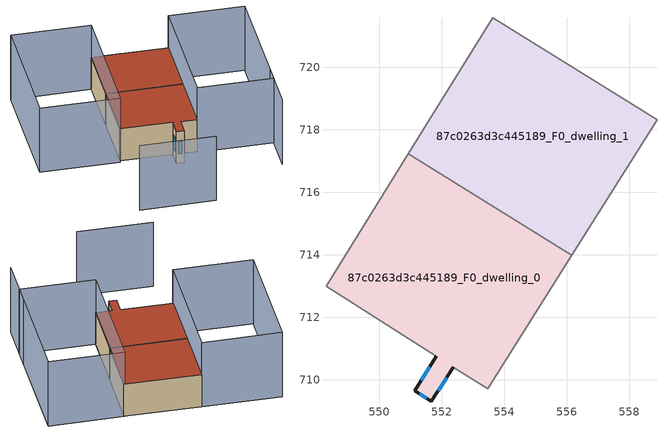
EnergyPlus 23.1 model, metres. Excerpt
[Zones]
87c0263d3c445189_F0_dwelling_0
 floor ground (EU_floor_Construction): 556.16,713.99 553.46,709.71 552.36,710.41 551.67,709.31 551.13,709.65 551.83,710.75 548.29,712.99 550.92,717.23 z0
 wall outside (EU_wall_Construction): 551.83,710.75 551.13,709.65 551.67,709.31 552.36,710.41 z0:3
 wall adiabatic (EU_wall_Construction): 550.92,717.23 548.29,712.99 551.83,710.75 / 552.36,710.41 553.46,709.71 556.16,713.99 z0:3
 wall to 87c0263d3c445189_F0_dwelling_1 (EU_wall_Construction): 556.15,713.99 550.92,717.23 z0:3
 window (EU_Window_Construction): 551.88,709.64 552.15,710.07 / 551.29,709.55 551.5,709.41 / 551.61,710.41 551.34,709.98 z0.91:2.09
 roof outside (EU_roof_Construction): 553.46,709.71 556.16,713.99 550.92,717.23 548.29,712.99 551.83,710.75 551.13,709.65 551.67,709.31 552.36,710.41 z3
87c0263d3c445189_F0_dwelling_1
 floor ground (EU_floor_Construction): 558.89,718.33 556.16,713.99 550.92,717.23 553.62,721.59 z0
 wall adiabatic (EU_wall_Construction): 556.16,713.99 558.89,718.33 553.62,721.59 550.92,717.23 z0:3
 roof outside (EU_roof_Construction): 556.16,713.99 558.89,718.33 553.62,721.59 550.92,717.23 z3
shading: 556.97,703.85 563.99,715.17 / 544.62,707.07 549.81,703.86 / 558.83,718.37 563.99,715.17 / 563.99,715.17 558.58,706.46 / 558.58,706.46 553.43,709.65 / 553.43,709.65 558.83,718.37 / 548.19,724.96 553.63,721.59 / 553.63,721.59 548.19,712.83 / 548.19,712.83 542.75,716.2 / 542.75,716.2 548.19,724.96 z0:6
[Building]
EU S2 Campaign: North Axis=0; Terrain=City; Solar Distribution=FullExterior
[Site:Location]
Montreal-Trudeau.Intl.AP: Latitude=45.4667; Longitude=-73.75; Time Zone=-5; Elevation=36
[SizingPeriod:WeatherFileDays]
AnnualSizingPeriod: Begin Month=1; Begin Day of Month=1; End Month=12; End Day of Month=31; Day of Week for Start Day=Monday; Use Weather File Daylight Saving Period=No; Use Weather File Rain and Snow Indicators=No
[MATERIAL]
EU_InternalMass_Material: Roughness=MediumRough; Thickness=0.1; Conductivity=1; Density=1800; Specific Heat=900; Thermal Absorptance=0.9; Solar Absorptance=0.7; Visible Absorptance=0.7
[MATERIAL:NOMASS] Roughness=MediumRough; Thermal Absorptance=0.9; Solar Absorptance=0.7; Visible Absorptance=0.7
Name | Thermal Resistance
EU_wall_NoMass | 2.85309
EU_roof_NoMass | 5.52444
EU_floor_NoMass | 1.91146
[WINDOWMATERIAL:SIMPLEGLAZINGSYSTEM]
EU_Window_SimpleGlazing: UFactor=2.833; Solar Heat Gain Coefficient=0.7; Visible Transmittance=0.7
[CONSTRUCTION]
EU_wall_Construction: EU_wall_NoMass
EU_roof_Construction: EU_roof_NoMass
EU_floor_Construction: EU_floor_NoMass
EU_Window_Construction: EU_Window_SimpleGlazing
EU_InternalMass_Construction: EU_InternalMass_Material
[ZONE] Type=1; Multiplier=1; Ceiling Height=autocalculate; Floor Area=autocalculate; Part of Total Floor Area=Yes
Name | Volume
87c0263d3c445189_F0_dwelling_0 | 95.0222
87c0263d3c445189_F0_dwelling_1 | 95.0237
[INTERNALMASS] Construction=EU_InternalMass_Construction
Name | Zone or ZoneList | Surface Area
87c0263d3c445189_F0_dwelling_0_EU_InternalMass | 87c0263d3c445189_F0_dwelling_0 | 31.674
87c0263d3c445189_F0_dwelling_1_EU_InternalMass | 87c0263d3c445189_F0_dwelling_1 | 31.6744
[OTHEREQUIPMENT] Fuel Type=Electricity; Design Level Calculation Method=Watts/Area; Power per Zone Floor Area=1; Fraction Latent=0; Fraction Radiant=0; Fraction Lost=0; Carbon Dioxide Generation Rate=0; EndUse Subcategory=EU_Step8_InternalGains
Name | Zone or ZoneList or Space or SpaceList | Schedule
EU_Step8_InternalGain_87c0263d3c445189_F0_dwelling_0_f000 | 87c0263d3c445189_F0_dwelling_0 | EU_Step8_GainSchedule_87c0263d3c445189_F0_dwelling_0_f000
EU_Step8_InternalGain_87c0263d3c445189_F0_dwelling_1_f000 | 87c0263d3c445189_F0_dwelling_1 | EU_Step8_GainSchedule_87c0263d3c445189_F0_dwelling_1_f000
[ZONEVENTILATION:DESIGNFLOWRATE] Schedule=EU_AlwaysOn; Design Flow Rate Calculation Method=AirChanges/Hour; Air Changes per Hour=0.624851; Ventilation Type=Natural; Fan Pressure Rise=0; Fan Total Efficiency=1; Constant Term Coefficient=1; Temperature Term Coefficient=0; Velocity Term Coefficient=0; Velocity Squared Term Coefficient=0; Minimum Indoor Temperature=-100; Maximum Indoor Temperature=100; Delta Temperature=-100; Minimum Outdoor Temperature=-100; Maximum Outdoor Temperature=100; Maximum Wind Speed=40
Name | Zone or ZoneList or Space or SpaceList
EU_ConstantAir_87c0263d3c445189_F0_dwelling_0 | 87c0263d3c445189_F0_dwelling_0
EU_ConstantAir_87c0263d3c445189_F0_dwelling_1 | 87c0263d3c445189_F0_dwelling_1
[HVACTEMPLATE:THERMOSTAT] Constant Heating Setpoint=20; Constant Cooling Setpoint=50
EU_HeatOnly_87c0263d3c445189_F0_dwelling_0; EU_HeatOnly_87c0263d3c445189_F0_dwelling_1
[HVACTEMPLATE:ZONE:IDEALLOADSAIRSYSTEM] System Availability Schedule=EU_AlwaysOn; Maximum Heating Supply Air Temperature=50; Minimum Cooling Supply Air Temperature=13; Maximum Heating Supply Air Humidity Ratio=0.0156; Minimum Cooling Supply Air Humidity Ratio=0.0077; Heating Limit=NoLimit; Cooling Limit=NoLimit; Heating Availability Schedule=EU_AlwaysOn; Cooling Availability Schedule=EU_CoolingOff; Dehumidification Control Type=ConstantSensibleHeatRatio; Cooling Sensible Heat Ratio=0.7; Dehumidification Setpoint=60; Humidification Control Type=None; Humidification Setpoint=30; Outdoor Air Method=None; Outdoor Air Flow Rate per Person=0.00944; Outdoor Air Flow Rate per Zone Floor Area=0; Outdoor Air Flow Rate per Zone=0; Demand Controlled Ventilation Type=None; Outdoor Air Economizer Type=NoEconomizer; Heat Recovery Type=None; Sensible Heat Recovery Effectiveness=0.7; Latent Heat Recovery Effectiveness=0.65
Name | Template Thermostat
87c0263d3c445189_F0_dwelling_0 | EU_HeatOnly_87c0263d3c445189_F0_dwelling_0
87c0263d3c445189_F0_dwelling_1 | EU_HeatOnly_87c0263d3c445189_F0_dwelling_1
[SIZING:ZONE] Zone Cooling Design Supply Air Temperature Input Method=SupplyAirTemperature; Zone Cooling Design Supply Air Temperature=13; Zone Heating Design Supply Air Temperature Input Method=SupplyAirTemperature; Zone Heating Design Supply Air Temperature=50; Zone Cooling Design Supply Air Humidity Ratio=0.008; Zone Heating Design Supply Air Humidity Ratio=0.008; Cooling Design Air Flow Method=DesignDay; Cooling Design Air Flow Rate=0; Cooling Minimum Air Flow per Zone Floor Area=0.000762; Cooling Minimum Air Flow=0; Cooling Minimum Air Flow Fraction=0.2; Heating Design Air Flow Method=DesignDay; Heating Design Air Flow Rate=0; Heating Maximum Air Flow per Zone Floor Area=0.002032; Heating Maximum Air Flow=0.141576; Heating Maximum Air Flow Fraction=0.3; Account for Dedicated Outdoor Air System=No; Dedicated Outdoor Air System Control Strategy=NeutralSupplyAir; Dedicated Outdoor Air Low Setpoint Temperature for Design=autosize; Dedicated Outdoor Air High Setpoint Temperature for Design=autosize; Zone Load Sizing Method=Sensible Load Only No Latent Load; Zone Latent Cooling Design Supply Air Humidity Ratio Input Method=HumidityRatioDifference; Zone Cooling Design Supply Air Humidity Ratio Difference=0.005; Zone Latent Heating Design Supply Air Humidity Ratio Input Method=HumidityRatioDifference; Zone Humidification Design Supply Air Humidity Ratio Difference=0.005
87c0263d3c445189_F0_dwelling_0; 87c0263d3c445189_F0_dwelling_1
[SCHEDULE:CONSTANT]
Name | Hourly Value
EU_AlwaysOn | 1
EU_CoolingOff | 0
[SCHEDULE:FILE] Column Number=1; Rows to Skip at Top=0; Number of Hours of Data=8760; Column Separator=Comma; Interpolate to Timestep=No; Minutes per Item=60; Adjust Schedule for Daylight Savings=Yes
Name | File
EU_Step8_GainSchedule_87c0263d3c445189_F0_dwelling_0_f000 | ../../schedules/87c0263d3c445189/87c0263d3c445189_F0_dwelling_0_f000_gain.csv
EU_Step8_GainSchedule_87c0263d3c445189_F0_dwelling_1_f000 | ../../schedules/87c0263d3c445189/87c0263d3c445189_F0_dwelling_1_f000_gain.csv
